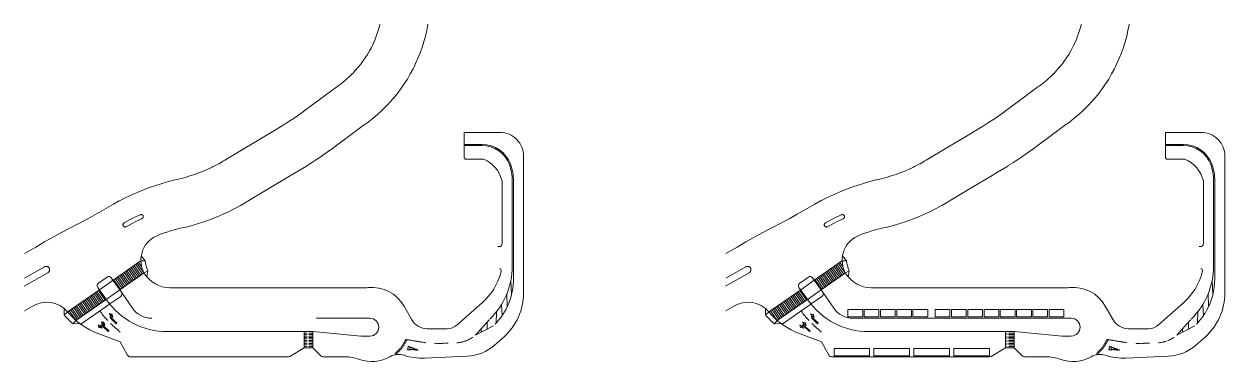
# Model space of a CAD drawing. Header units: millimetres. Extents: x -1578195 to 622687, y -255792 to 391308.
# Drawn here: x 216804 to 622687, y 123348 to 237718 of the extents above; entities that cross this region are included whole.
import ezdxf

# ---------------------------------------------------------------- set-up
doc = ezdxf.new("R2010")
doc.units = ezdxf.units.MM
doc.linetypes.add('DASHED', pattern=[0.75, 0.5, -0.25])
doc.linetypes.add('RM1104', pattern=[6, 4, -2])
for name, color, linetype, lineweight in [('A-FLOR', 7, 'Continuous', 18), ('OAP832', 7, 'Continuous', 9), ('OAP832_1', 7, 'Continuous', 9)]:
    doc.layers.add(name, color=color, linetype=linetype, lineweight=lineweight)
doc.layers.add('OAP813-1', color=6, linetype='Continuous', lineweight=5, true_color=0xff00ff)

# ---------------------------------------------------------------- blocks, each defined once
blk = doc.blocks.new('DAY ONE KERB')
for points in [[(-1036624, 136599), (-1036405, 136832), (-1038452, 138674, -0.4207693), (-1038470, 139103), (-1038324, 139258), (-1037747, 138715), (-1037988, 139732), (-1038971, 139867), (-1038441, 139368), (-1038586, 139213, 0.4077774), (-1038572, 138514), (-1036624, 136599)], [(-1039381, 133923), (-1039164, 134159), (-1041232, 135978, -0.4207693), (-1041255, 136406), (-1041110, 136564), (-1040527, 136027), (-1040779, 137041), (-1041764, 137165), (-1041228, 136672), (-1041371, 136516, 0.4077774), (-1041350, 135817), (-1039381, 133923)]]:
    blk.add_lwpolyline(points, format="xyb", close=True)
at = {"extrusion": (0, 0, -1)}
blk.add_lwpolyline([(1039164, 134159), (1039381, 133923), (1041366, 135833, -0.4207693), (1041795, 135819), (1041939, 135662), (1041356, 135126), (1042387, 135293), (1042593, 136264), (1042057, 135771), (1041914, 135926, 0.4077774), (1041215, 135963), (1039164, 134159)], format="xyb", close=True, dxfattribs=at)
at = {"layer": 'A-FLOR'}
for p, q in [((-918995, 201121), (-918995, 192543)), ((-906931, 201121), (-918995, 201121)), ((-918995, 192543), (-918649, 192131)), ((-918649, 192131), (-912456, 192131)), ((-898931, 193531), (-898931, 146170)), ((-906231, 184766), (-906231, 163606)), ((-1023162, 166140), (-1022838, 166298)), ((-907231, 162606), (-907617, 162606)), ((-1026803, 157865), (-1028189, 159476)), ((-1026803, 157865), (-1028303, 157830)), ((-1025899, 154480), (-1027223, 153759)), ((-1025899, 154480), (-1026287, 152400)), ((-906506, 154398), (-906700, 153677)), ((-1042651, 150248), (-1039684, 152321)), ((-1042326, 148036), (-1037719, 151253)), ((-1038291, 152073), (-1034881, 147191)), ((-1042898, 148856), (-1039937, 144616)), ((-1035454, 148011), (-1040061, 144793)), ((-1034881, 147191), (-1031151, 141850)), ((-1018546, 148731), (-952412, 148731)), ((-1035129, 145798), (-1038096, 143726)), ((-939370, 142517), (-936767, 137939)), ((-921435, 136164), (-912819, 143801)), ((-1054228, 139534), (-1054247, 141696)), ((-1054228, 139534), (-1053094, 140516)), ((-1024872, 138431), (-1009689, 138431)), ((-1009689, 138431), (-968998, 138431)), ((-1009689, 138431), (-968998, 138431)), ((-968998, 138431), (-950887, 138431)), ((-1051204, 136543), (-1050235, 137688)), ((-1051204, 136543), (-1048943, 136662)), ((-924752, 134906), (-931551, 134906)), ((-1042462, 133148), (-1035295, 130495)), ((-1035295, 130495), (-1032792, 125948)), ((-1019441, 133931), (-970155, 133931)), ((-953991, 132431), (-970155, 133931)), ((-953991, 132431), (-950887, 132431)), ((-908738, 129378), (-905665, 132102)), ((-973155, 128431), (-977917, 125573)), ((-973155, 128431), (-970155, 128431)), ((-970155, 128431), (-967448, 125723)), ((-1031916, 125431), (-978432, 125431)), ((-966740, 125431), (-959463, 125431)), ((-918041, 125618), (-932396, 124999))]:
    blk.add_line(p, q, dxfattribs=at)
at = {"layer": 'A-FLOR', "flags": 128}
for points in [[(-947472, 237718), (-947525, 237490), (-947883, 236171), (-948291, 234867), (-948749, 233580), (-949254, 232310), (-949808, 231061), (-950186, 230275), (-950408, 229834), (-951055, 228630), (-951746, 227451), (-952482, 226300), (-953261, 225177), (-953759, 224503), (-954081, 224085), (-954943, 223024), (-955844, 221997), (-956289, 221517), (-956705, 221084), (-956783, 221004), (-957398, 220394), (-957759, 220048), (-958771, 219130), (-959817, 218251), (-960982, 217347), (-961750, 216775), (-962124, 216498), (-967563, 212453), (-971065, 209849), (-973222, 208275), (-973363, 208175), (-975409, 206743), (-976870, 205751), (-977175, 205548), (-977444, 205370), (-977966, 205026), (-979189, 204232), (-980559, 203364), (-980760, 203238), (-983187, 201759), (-983401, 201631), (-984297, 201097), (-986314, 199895), (-991990, 196511), (-999933, 191767), (-1000580, 191390), (-1000845, 191236), (-1001998, 190588), (-1002089, 190539), (-1002322, 190413), (-1003823, 189637), (-1004178, 189462), (-1005347, 188908), (-1005493, 188841), (-1006893, 188227), (-1008458, 187595), (-1010083, 186999), (-1011725, 186455), (-1013383, 185964), (-1015055, 185526), (-1016739, 185143), (-1016803, 185128), (-1018974, 184576), (-1021127, 183961), (-1023260, 183283), (-1024729, 182775), (-1025371, 182542), (-1027460, 181740), (-1029533, 180902), (-1031580, 180003), (-1033601, 179044), (-1035034, 178319), (-1035535, 178056), (-1035592, 178026), (-1037552, 176950), (-1037563, 176944), (-1043543, 173544), (-1046247, 172007), (-1055138, 167412), (-1060871, 164171), (-1063831, 162470), (-1067663, 160292)], [(-931310, 237718), (-931339, 237469), (-931710, 235537), (-932154, 233621), (-932670, 231723), (-933258, 229846), (-933916, 227993), (-934644, 226166), (-935440, 224368), (-935984, 223236), (-936305, 222601), (-937235, 220868), (-938230, 219172), (-939289, 217515), (-940410, 215899), (-941128, 214928), (-941591, 214326), (-942831, 212800), (-944128, 211321), (-944769, 210630), (-945368, 210007), (-945480, 209893), (-946365, 209014), (-946885, 208517), (-948342, 207195), (-949847, 205929), (-951524, 204628), (-952292, 204056), (-952665, 203779), (-958105, 199734), (-961607, 197130), (-964003, 195382), (-964159, 195271), (-966432, 193680), (-968055, 192579), (-968394, 192353), (-968692, 192155), (-969271, 191773), (-970630, 190892), (-972152, 189927), (-972375, 189788), (-975071, 188144), (-975285, 188017), (-976181, 187483), (-978198, 186280), (-983874, 182896), (-991824, 178165), (-992464, 177776), (-992725, 177616), (-994196, 176742), (-994312, 176675), (-994609, 176506), (-996527, 175455), (-996982, 175217), (-998478, 174464), (-998665, 174374), (-1000460, 173534), (-1002470, 172667), (-1004560, 171842), (-1006675, 171085), (-1008815, 170395), (-1010976, 169774), (-1013156, 169223), (-1013206, 169212), (-1014923, 168825), (-1016629, 168387), (-1018322, 167899), (-1019489, 167531), (-1020000, 167361), (-1021663, 166773), (-1022838, 166298)], [(-1033968, 170619), (-1034051, 170564), (-1034127, 170499), (-1034193, 170423), (-1034248, 170340), (-1034292, 170250), (-1034323, 170156), (-1034342, 170057), (-1034347, 169958), (-1034339, 169858), (-1034318, 169760), (-1034284, 169666), (-1034238, 169578), (-1034181, 169496), (-1034113, 169423), (-1034036, 169359), (-1033951, 169306), (-1033860, 169265), (-1033764, 169236), (-1033666, 169220), (-1033566, 169218), (-1033466, 169229), (-1033369, 169253), (-1033276, 169289), (-1033227, 169315)], [(-1028558, 173385), (-1030385, 172518), (-1032185, 171598), (-1033958, 170625)], [(-1027935, 172021), (-1029722, 171173), (-1031483, 170273), (-1033217, 169321), (-1033234, 169311)], [(-1028558, 173385), (-1028465, 173421), (-1028367, 173443), (-1028268, 173453), (-1028168, 173449), (-1028070, 173432), (-1027974, 173402), (-1027884, 173360), (-1027800, 173306), (-1027724, 173241), (-1027657, 173167), (-1027601, 173084), (-1027556, 172995), (-1027523, 172900), (-1027503, 172802), (-1027497, 172703), (-1027503, 172603), (-1027523, 172505), (-1027556, 172411), (-1027601, 172321), (-1027658, 172239), (-1027725, 172165), (-1027801, 172100), (-1027885, 172046), (-1027935, 172021)], [(-1060847, 155798), (-1067663, 151924)], [(-1060847, 155798), (-1060758, 155844), (-1060665, 155882), (-1060570, 155911), (-1060472, 155932), (-1060373, 155945), (-1060273, 155949), (-1060173, 155944), (-1060074, 155930), (-1059976, 155908), (-1059881, 155878), (-1059789, 155839), (-1059700, 155793), (-1059616, 155739), (-1059537, 155678), (-1059464, 155610), (-1059396, 155536), (-1059335, 155457), (-1059282, 155373), (-1059236, 155284), (-1059198, 155191), (-1059168, 155096), (-1059146, 154999), (-1059133, 154899), (-1059128, 154800), (-1059133, 154700), (-1059146, 154601), (-1059167, 154503), (-1059197, 154408), (-1059235, 154315), (-1059281, 154226), (-1059334, 154142), (-1059395, 154062), (-1059462, 153988), (-1059536, 153921), (-1059615, 153859), (-1059699, 153805), (-1059710, 153799)], [(-1059709, 153799), (-1067792, 149204)], [(-1064498, 142708), (-1067663, 140909)]]:
    blk.add_lwpolyline(points, dxfattribs=at)
at = {"layer": 'A-FLOR', "extrusion": (0, 0, -1)}
for centre, radius, start, end in [((906931, 193121), 8000, 90, 180.0001), ((907231, 163606), 1000, 180.0001, 269.99902), ((1039111, 151501), 1000, 55.06996, 145.06996), ((952412, 158731), 10000, 264.44899, 270), ((918931, 147069), 20000, 180.0001, 228.4492), ((950887, 135431), 3000, 90, 270), ((941166, 120212), 6000, 60.64238, 107.70747), ((966740, 126431), 1000, 270, 315)]:
    blk.add_arc(centre, radius, start, end, dxfattribs=at)
at = {"layer": 'A-FLOR'}
for centre, radius, start, end in [((-916553, 182355), 10600, 13.14633, 67.2592), ((-1019355, 158040), 8950, 115.17432, 210.76162), ((-1019355, 158040), 7450, 181.34864, 208.55124), ((-907067, 154549), 581, 344.88897, 90), ((-1042078, 149428), 1000, 124.93004, 214.93004), ((-1018546, 158731), 10000, 211.78972, 270), ((-926250, 158956), 20250, 311.55102, 344.88897), ((-1035701, 146618), 1000, 304.93004, 34.93004), ((-950236, 136336), 12500, 29.63242, 95.55101), ((-1060098, 134857), 9000, 40.37652, 119.61883), ((-1019441, 158931), 25000, 214.93004, 270), ((-1038669, 144546), 1000, 214.93077, 304.93004), ((-1033434, 157531), 27500, 220.87585, 229.74601), ((-1033434, 157531), 26000, 220.37652, 249.68338), ((-1024593, 146431), 8000, 214.93004, 270), ((-931551, 140906), 6000, 209.63242, 270), ((-924752, 139906), 5000, 270, 311.55102), ((-1031916, 126431), 1000, 208.83713, 270.00114), ((-933258, 144980), 20000, 252.29253, 272.46926), ((-918688, 140604), 15000, 272.46926, 311.55067), ((-978432, 126431), 1000, 270.00054, 300.96376), ((-959463, 110431), 15000, 70.39338, 90), ((-950236, 136336), 12500, 250.39338, 299.35762)]:
    blk.add_arc(centre, radius, start, end, dxfattribs=at)
at = {"layer": 'OAP832'}
for p, q in [((-912963, 197121), (-918995, 197121)), ((-913063, 196721), (-918995, 196721)), ((-902781, 184766), (-902781, 156062)), ((-902381, 184778), (-902381, 151726)), ((-1037719, 151253), (-1028492, 157697)), ((-1033007, 154544), (-1030742, 151301)), ((-1032515, 154888), (-1030250, 151645)), ((-1032023, 155231), (-1029758, 151988)), ((-1031531, 155575), (-1029266, 152332)), ((-1031039, 155918), (-1028774, 152676)), ((-1030547, 156262), (-1028283, 153019)), ((-1030055, 156605), (-1027791, 153363)), ((-1029563, 156949), (-1027299, 153706)), ((-1029072, 157293), (-1028164, 155993)), ((-1028580, 157636), (-1028467, 157474)), ((-1036450, 152139), (-1034185, 148897)), ((-1035958, 152483), (-1033694, 149240)), ((-1035466, 152826), (-1033202, 149584)), ((-1035454, 148011), (-1027223, 153759)), ((-1034974, 153170), (-1032710, 149927)), ((-1034483, 153514), (-1032218, 150271)), ((-1033991, 153857), (-1031726, 150614)), ((-1033499, 154201), (-1031234, 150958)), ((-1053164, 140467), (-1042326, 148036)), ((-1050235, 137688), (-1040061, 144793)), ((-1049535, 143001), (-1047271, 139758)), ((-1048585, 136401), (-1038916, 143153))]:
    blk.add_line(p, q, dxfattribs=at)
at = {"layer": 'OAP832', "ltscale": 5}
for p, q in [((-1037434, 151452), (-1035169, 148209)), ((-1036942, 151796), (-1034677, 148553)), ((-903278, 151101), (-903056, 146320)), ((-1043140, 147467), (-1040876, 144224)), ((-1042649, 147810), (-1040384, 144568)), ((-904615, 146663), (-904469, 142372)), ((-906465, 143000), (-906207, 139328)), ((-908159, 140570), (-908266, 136699)), ((-910609, 137864), (-915171, 132760)), ((-909100, 135923), (-915171, 132760)), ((-911231, 137169), (-911297, 134778))]:
    blk.add_line(p, q, dxfattribs=at)
at = {"layer": 'OAP832', "ltscale": 2}
for p, q in [((-1044616, 146436), (-1042351, 143194)), ((-1044124, 146780), (-1041860, 143537)), ((-1043632, 147123), (-1041368, 143881)), ((-1050519, 142314), (-1048254, 139071)), ((-1050027, 142657), (-1047762, 139415)), ((-1049043, 143344), (-1046779, 140102)), ((-1048551, 143688), (-1046287, 140445)), ((-1048060, 144031), (-1045795, 140789)), ((-1047568, 144375), (-1045303, 141132)), ((-1047076, 144719), (-1044811, 141476)), ((-1046584, 145062), (-1044319, 141819)), ((-1046092, 145406), (-1043827, 142163)), ((-1045600, 145749), (-1043335, 142506)), ((-1045108, 146093), (-1042843, 142850)), ((-1052487, 140940), (-1050222, 137697)), ((-1051995, 141283), (-1049730, 138040)), ((-1051503, 141627), (-1049238, 138384)), ((-1051011, 141970), (-1048746, 138727))]:
    blk.add_line(p, q, dxfattribs=at)
at = {"layer": 'OAP832', "linetype": 'RM1104', "ltscale": 5}
for p, q in [((-913295, 134858), (-913327, 133720)), ((-932018, 130156), (-938800, 131287)), ((-924482, 130044), (-929104, 129845))]:
    blk.add_line(p, q, dxfattribs=at)
at = {"layer": 'OAP832', "linetype": 'DASHED', "ltscale": 5}
for p, q in [((-973155, 133931), (-973155, 128431)), ((-973155, 133431), (-970155, 133431)), ((-973155, 132931), (-970155, 132931)), ((-973155, 132431), (-970155, 132431)), ((-973155, 131931), (-970155, 131931)), ((-973155, 131431), (-970155, 131431)), ((-973155, 130931), (-970155, 130931)), ((-973155, 130431), (-970155, 130431)), ((-973155, 129931), (-970155, 129931)), ((-970155, 133931), (-970155, 128431)), ((-973155, 129431), (-970155, 129431)), ((-973155, 128931), (-970155, 128931))]:
    blk.add_line(p, q, dxfattribs=at)
at = {"layer": 'OAP832', "linetype": 'DASHED', "ltscale": 5, "extrusion": (0, 0, -1)}
for points in [[(938159, 127798), (934511, 127686), (937925, 128975), (938159, 127798)], [(937527, 127899), (935227, 127828), (937380, 128641), (937527, 127899)]]:
    blk.add_lwpolyline(points, close=True, dxfattribs=at)
at = {"layer": 'OAP832'}
for centre, radius, start, end in [((-912963, 186921), 10200, 20.21378, 90), ((-912963, 186921), 9800, 20.21378, 90), ((-918781, 184779), 16000, 359.9999, 20.21378), ((-918781, 184779), 16400, 359.99965, 20.21378)]:
    blk.add_arc(centre, radius, start, end, dxfattribs=at)
at = {"layer": 'OAP832', "extrusion": (0, 0, -1)}
for centre, radius, start, end in [((927781, 156062), 25000, 180.0001, 225.79892), ((924381, 151726), 22000, 180.0001, 209.02571), ((924381, 151726), 22000, 209.02571, 219.84668), ((924381, 151726), 22000, 219.84668, 224.16798)]:
    blk.add_arc(centre, radius, start, end, dxfattribs=at)
at = {"layer": 'OAP832', "ltscale": 2}
for start, end in [(216.50061, 223.10384), (225.24196, 232.07692)]:
    blk.add_arc((-1012844, 162582), 36500, start, end, dxfattribs=at)
at = {"layer": 'OAP832', "linetype": 'DASHED', "ltscale": 5}
for radius, end in [(12500, 336.17823), (12900, 336.63246)]:
    blk.add_arc((-950236, 136336), radius, 308.40685, end, dxfattribs=at)
at = {"layer": 'OAP832', "linetype": 'RM1104', "ltscale": 5}
blk.add_arc((-921967, 140162), 10000, 272.46926, 305.33657, dxfattribs=at)
at = {"layer": 'OAP832_1', "linetype": 'Continuous'}
for points in [[(-1026372, 138931), (-1021372, 138931), (-1021372, 141431), (-1026372, 141431)], [(-1020872, 138931), (-1015872, 138931), (-1015872, 141431), (-1020872, 141431)], [(-1015372, 138931), (-1010372, 138931), (-1010372, 141431), (-1015372, 141431)], [(-1009872, 138931), (-1004872, 138931), (-1004872, 141431), (-1009872, 141431)], [(-1004372, 138931), (-999372, 138931), (-999372, 141431), (-1004372, 141431)], [(-996872, 138931), (-991872, 138931), (-991872, 141431), (-996872, 141431)], [(-991372, 138931), (-986372, 138931), (-986372, 141431), (-991372, 141431)], [(-985872, 138931), (-980872, 138931), (-980872, 141431), (-985872, 141431)], [(-980372, 138931), (-975372, 138931), (-975372, 141431), (-980372, 141431)], [(-974872, 138931), (-969872, 138931), (-969872, 141431), (-974872, 141431)], [(-969372, 138931), (-964372, 138931), (-964372, 141431), (-969372, 141431)], [(-963872, 138931), (-958872, 138931), (-958872, 141431), (-963872, 141431)], [(-958372, 138931), (-953372, 138931), (-953372, 141431), (-958372, 141431)], [(-1031052, 125740), (-1019052, 125740), (-1019052, 128240), (-1031052, 128240)], [(-1017552, 125740), (-1005552, 125740), (-1005552, 128240), (-1017552, 128240)], [(-1004052, 125740), (-992052, 125740), (-992052, 128240), (-1004052, 128240)], [(-990552, 125740), (-978552, 125740), (-978552, 128240), (-990552, 128240)]]:
    blk.add_3dface(points, dxfattribs=at)

msp = doc.modelspace()

# ---------------------------------------------------------------- linework, layer by layer
for points in [[(247971.6, 136599), (248190.9, 136832.1), (246143.4, 138673.9, -0.42076929), (246125.5, 139102.5), (246271.8, 139258.1), (246849, 138715.2), (246607.6, 139731.9), (245624.4, 139867.1), (246155.3, 139367.8), (246010.2, 139213.5, 0.40777739), (246023.8, 138514.5), (247971.6, 136599)], [(245215, 133923.5), (245431.7, 134159), (243364, 135978.1, -0.42076929), (243341.3, 136406.5), (243485.9, 136563.7), (244069.1, 136027.2), (243816.5, 137041.2), (242831.8, 137165.4), (243368.2, 136672), (243224.8, 136516.2, 0.40777739), (243246.1, 135817.4), (245215, 133923.5)]]:
    msp.add_lwpolyline(points, format="xyb")
at = {"extrusion": (0, 0, -1)}
msp.add_lwpolyline([(-245431.7, 134159), (-245215, 133923.5), (-243230.1, 135832.6, -0.42076929), (-242801.3, 135819.5), (-242656.7, 135662.3), (-243239.9, 135125.8), (-242208.4, 135293.1), (-242002.6, 136264), (-242539, 135770.6), (-242682.3, 135926.4, 0.40777739), (-243380.5, 135963.4), (-245431.7, 134159)], format="xyb", dxfattribs=at)
at = {"layer": 'A-FLOR'}
for p, q in [((377665, 201120.8), (365601.2, 201120.8)), ((365601.2, 201120.8), (365601.2, 192542.7)), ((365601.2, 192542.7), (365946.6, 192131)), ((365946.6, 192131), (372140.3, 192131)), ((385665, 193531), (385664.9, 146169.5)), ((378365, 184765.9), (378364.9, 163605.6)), ((261433.7, 166140.1), (261757.8, 166298.4)), ((377364.9, 162605.6), (376978.8, 162605.6)), ((257792.9, 157864.9), (256406.7, 159475.7)), ((257792.9, 157864.9), (256293.3, 157829.6)), ((258696.8, 154479.5), (257373.1, 153759.3)), ((258696.8, 154479.5), (258308.7, 152400.2)), ((378090.2, 154397.9), (377895.4, 153676.7)), ((241944.8, 150248.2), (244912.2, 152320.6)), ((242270.1, 148035.9), (246877.2, 151253.5)), ((246304.6, 152073.3), (249714.5, 147190.9)), ((241697.5, 148855.8), (244658.4, 144616.2)), ((249141.9, 148010.7), (244534.8, 144793.2)), ((249714.5, 147190.9), (253444.5, 141850)), ((266049.9, 148730.6), (332183.9, 148730.6)), ((249467.2, 145798.4), (246499.8, 143726)), ((345225.5, 142516.6), (347829.1, 137939.4)), ((363160.5, 136164.2), (371777.2, 143801.3)), ((230367.9, 139534), (230349.1, 141696)), ((230367.9, 139534), (231502.1, 140515.6)), ((315598.2, 138430.6), (333709, 138430.6)), ((233391.5, 136543), (234360.8, 137687.7)), ((233391.5, 136543), (235653.3, 136662)), ((359844.1, 134906), (353044.4, 134906)), ((242134, 133148.1), (249300.5, 130494.7)), ((249300.5, 130494.7), (251803.8, 125948.3)), ((265154.7, 133930.6), (314441.2, 133930.6)), ((330604.5, 132430.6), (314441.2, 133930.6)), ((330604.5, 132430.6), (333709, 132430.6)), ((375857.4, 129378.2), (378930.6, 132102.1)), ((311441.2, 128430.6), (306678.7, 125573.1)), ((311441.2, 128430.6), (314441.2, 128430.6)), ((314441.2, 128430.6), (317148.3, 125723.5)), ((252679.8, 125430.6), (306164.2, 125430.6)), ((317855.4, 125430.6), (325132.4, 125430.6)), ((366554.4, 125617.7), (352199.9, 124998.7))]:
    msp.add_line(p, q, dxfattribs=at)
at = {"layer": 'A-FLOR', "flags": 128}
for points in [[(337124, 237717.7), (337071.2, 237489.8), (336712.7, 236171.3), (336304.5, 234867.3), (335847.2, 233579.7), (335341.4, 232310.4), (334788, 231061.1), (334410.1, 230274.9), (334187.6, 229833.7), (333541.2, 228629.8), (332849.7, 227451.4), (332114, 226299.9), (331335.2, 225177.2), (330836.4, 224502.9), (330514.5, 224084.7), (329653, 223024.1), (328752, 221996.9), (328306.6, 221516.9), (327890.8, 221084.2), (327812.7, 221004.5), (327198.2, 220394.3), (326836.5, 220048.4), (325824.8, 219130), (324779, 218250.6), (323614.1, 217346.7), (322845.6, 216775.2), (322472.3, 216498.3), (317032.8, 212452.7), (313531.1, 209848.8), (311373.6, 208275.4), (311233.2, 208175.1), (309187.1, 206742.6), (307725.4, 205751.2), (307420.4, 205547.6), (307152.2, 205369.6), (306630.3, 205025.6), (305407.2, 204232.1), (304037.2, 203364.1), (303836, 203238.4), (301408.9, 201758.7), (292605.5, 196510.6), (284663.1, 191767.3), (284016, 191390.1), (283751.3, 191236.5), (282597.7, 190588.4), (282506.6, 190538.7), (282274.3, 190413.2), (280772.9, 189636.7), (280417.8, 189461.7), (279248.6, 188907.8), (279103.1, 188841.3), (277703, 188227.2), (276137.5, 187595.3), (274513, 186998.7), (272870.9, 186454.6), (271213, 185963.6), (269540.9, 185526.1), (267856.4, 185142.6), (267793.3, 185127.6), (265622.3, 184575.9), (263469.3, 183960.7), (261336, 183282.6), (259867, 182774.9), (259224.4, 182542.2), (257136.3, 181740.2), (255063, 180901.9), (253015.4, 180003), (250995.1, 179044.1), (249561.4, 178318.6), (249061.2, 178056.5), (249003.9, 178026.2), (247043.6, 176950), (247032.4, 176943.7), (238349.1, 172007.1), (229458.1, 167412.5), (223725.1, 164170.9), (220764.7, 162470.2), (216933.3, 160292)], [(353286, 237717.7), (353256.6, 237468.6), (352885.7, 235537.2), (352441.8, 233621.2), (351925.8, 231723.4), (351338.2, 229846.5), (350680, 227993.1), (349952, 226166.1), (349155.4, 224367.9), (348611.5, 223236.2), (348291.3, 222601.2), (347360.8, 220868.4), (346365.5, 219172.2), (345306.6, 217514.8), (344185.7, 215898.8), (343467.7, 214928.3), (343004.4, 214326.3), (341764.4, 212799.7), (340467.5, 211321.2), (339826.4, 210630.3), (339227.8, 210007.5), (339115.5, 209892.8), (338231, 209014.5), (337710.4, 208516.7), (336254.2, 207194.8), (334749, 205928.9), (333072.1, 204627.9), (332303.6, 204056.4), (331930.5, 203779.4), (326490.9, 199733.9), (322989.2, 197130), (320592.8, 195382.4), (320436.8, 195271), (318164.3, 193679.9), (316540.7, 192578.8), (316201.9, 192352.7), (315904, 192154.9), (315324.4, 191772.9), (313965.9, 190891.5), (312444.2, 189927.4), (312220.7, 189787.8), (309525, 188144.3), (300721.6, 182896.2), (292771.6, 178165.5), (292132, 177775.7), (291871, 177615.9), (290399.8, 176742.5), (290283.5, 176675.5), (289986.9, 176506), (288068.5, 175455.1), (287614.3, 175217.5), (286117.5, 174464.2), (285931.2, 174373.6), (284136, 173534.5), (282125.7, 172666.8), (280036.1, 171842.2), (277920.6, 171084.7), (275781.1, 170395.2), (273620, 169774.2), (271439.3, 169222.6), (271389.5, 169212.2), (269672.4, 168824.9), (267966.7, 168387.1), (266273.8, 167899), (265106.4, 167530.5), (264595.4, 167361), (262932.8, 166773.5), (261757.8, 166298.4)], [(250627.9, 170619.3), (250544.5, 170564.2), (250469.2, 170498.5), (250403.3, 170423.5), (250347.9, 170340.3), (250304.1, 170250.5), (250272.6, 170155.6), (250254, 170057.4), (250248.7, 169957.7), (250256.6, 169858), (250277.7, 169760.4), (250311.6, 169666.4), (250357.7, 169577.7), (250415.2, 169496), (250483, 169422.6), (250560, 169358.9), (250644.8, 169306), (250735.8, 169264.8), (250831.5, 169236.1), (250930.2, 169220.4), (251030.1, 169217.9), (251129.5, 169228.8), (251226.5, 169252.7), (251319.4, 169289.4), (251369.3, 169315.3)], [(256037.6, 173385.5), (254210.9, 172518.5), (252410.5, 171598), (250638, 170625)], [(256660.8, 172021), (254874, 171173), (253112.9, 170272.7), (251379.1, 169320.9), (251362.1, 169311.5)], [(256037.6, 173385.5), (256131.1, 173420.8), (256228.4, 173443.4), (256327.9, 173452.9), (256427.7, 173449.1), (256526.2, 173432), (256621.5, 173402.1), (256712, 173359.6), (256796, 173305.6), (256872.1, 173240.8), (256939, 173166.5), (256995.3, 173084), (257040.2, 172994.8), (257072.8, 172900.3), (257092.6, 172802.4), (257099.2, 172702.6), (257092.5, 172602.9), (257072.5, 172505), (257039.8, 172410.6), (256994.7, 172321.4), (256938.2, 172239), (256871.3, 172164.8), (256795.1, 172100.2), (256711, 172046.3), (256660.8, 172021)], [(223749, 155798.3), (216933.3, 151923.5)], [(223749.1, 155798.4), (223838.1, 155844), (223930.7, 155881.7), (224026.2, 155911.2), (224123.9, 155932.3), (224223.1, 155944.8), (224323, 155948.7), (224422.8, 155943.8), (224521.9, 155930.4), (224619.4, 155908.3), (224714.6, 155877.9), (224806.9, 155839.3), (224895.4, 155792.9), (224979.6, 155739), (225058.7, 155677.9), (225132.3, 155610.2), (225199.7, 155536.4), (225260.4, 155457), (225314, 155372.6), (225360.1, 155283.9), (225398.3, 155191.5), (225428.3, 155096.1), (225450, 154998.5), (225463, 154899.4), (225467.5, 154799.6), (225463.2, 154699.7), (225450.3, 154600.6), (225428.8, 154502.9), (225398.9, 154407.5), (225360.9, 154315.1), (225314.9, 154226.3), (225261.4, 154141.8), (225200.8, 154062.3), (225133.5, 153988.4), (225060.1, 153920.6), (224981, 153859.4), (224897, 153805.3), (224885.8, 153798.9)], [(224886.7, 153799.4), (216803.6, 149204.1)], [(220097.9, 142708.5), (216933.3, 140909.3)]]:
    msp.add_lwpolyline(points, dxfattribs=at)
at = {"layer": 'A-FLOR', "extrusion": (0, 0, -1)}
for centre, radius, start, end in [((-377665, 193120.8), 8000, 90, 180.000099), ((-377364.9, 163605.6), 1000, 180.000099, 269.999022), ((-245484.8, 151500.8), 1000, 55.06996, 145.06996), ((-332183.9, 158730.6), 10000, 264.448986, 270), ((-365664.9, 147069.4), 20000, 180.000099, 228.449195), ((-333709, 135430.6), 3000, 90, 270), ((-343430.1, 120212), 6000, 60.642384, 107.707474), ((-317855.4, 126430.6), 1000, 270, 315)]:
    msp.add_arc(centre, radius, start, end, dxfattribs=at)
at = {"layer": 'A-FLOR'}
for centre, radius, start, end in [((368042.8, 182355), 10600, 13.146334, 67.259201), ((265240.8, 158040.2), 8950, 115.174319, 210.761619), ((265240.8, 158040.2), 7450, 181.348641, 208.551244), ((377528.8, 154549.5), 581.5, 344.888973, 90), ((242517.4, 149428.4), 1000, 124.93004, 214.93004), ((266049.9, 158730.6), 10000, 211.789722, 270), ((358345.6, 158955.6), 20250, 311.551022, 344.888974), ((248894.6, 146618.3), 1000, 304.93004, 34.93004), ((334360.3, 136336.1), 12500, 29.632422, 95.551014), ((224498.3, 134857.4), 9000, 40.376517, 119.618829), ((265154.7, 158930.6), 25000, 214.93004, 270), ((245927.2, 144545.9), 1000, 214.930767, 304.93004), ((251161.4, 157530.6), 27500, 220.875852, 229.74601), ((251161.4, 157530.6), 26000, 220.376517, 249.683384), ((260003.3, 146430.6), 8000, 214.93004, 270), ((353044.4, 140906), 6000, 209.632422, 270), ((359844.1, 139906), 5000, 270, 311.551022), ((252679.8, 126430.6), 1000, 208.837127, 270.001141), ((351338.2, 144980.1), 20000, 252.292526, 272.469263), ((365908.1, 140603.8), 15000, 272.469263, 311.550672), ((306164.2, 126430.6), 1000, 270.000545, 300.963757), ((325132.4, 110430.6), 15000, 70.393384, 90), ((334360.3, 136336.1), 12500, 250.393384, 299.357616)]:
    msp.add_arc(centre, radius, start, end, dxfattribs=at)
at = {"layer": 'OAP832'}
for p, q in [((371633.1, 197120.8), (365601.2, 197120.8)), ((371533.2, 196720.8), (365601.2, 196720.8)), ((381815, 184765.9), (381814.9, 156062.2)), ((382215, 184778.5), (382214.9, 151726.3)), ((246877.2, 151253.5), (256103.5, 157697)), ((251589, 154544.2), (253853.7, 151301.4)), ((252080.9, 154887.7), (254345.6, 151644.9)), ((252572.8, 155231.3), (254837.6, 151988.5)), ((253064.8, 155574.8), (255329.5, 152332)), ((253556.7, 155918.4), (255821.4, 152675.6)), ((254048.6, 156261.9), (256313.3, 153019.1)), ((254540.5, 156605.4), (256805.2, 153362.7)), ((255032.4, 156949), (257297.1, 153706.2)), ((255524.3, 157292.5), (256432, 155992.9)), ((256016.2, 157636.1), (256129.1, 157474.4)), ((248145.6, 152139.4), (250410.4, 148896.6)), ((248637.6, 152482.9), (250902.3, 149240.1)), ((249129.5, 152826.4), (251394.2, 149583.7)), ((249141.9, 148010.7), (257373.1, 153759.3)), ((249621.4, 153170), (251886.1, 149927.2)), ((250113.3, 153513.5), (252378, 150270.8)), ((250605.2, 153857.1), (252869.9, 150614.3)), ((251097.1, 154200.6), (253361.8, 150957.9)), ((231432.2, 140466.8), (242270.1, 148035.9)), ((234360.8, 137687.7), (244534.8, 144793.2)), ((235060.5, 143000.9), (237325.3, 139758.1)), ((236011.1, 136400.8), (245680, 143153.5))]:
    msp.add_line(p, q, dxfattribs=at)
at = {"layer": 'OAP832', "ltscale": 5}
for p, q in [((247161.8, 151452.3), (249426.5, 148209.5)), ((247653.7, 151795.8), (249918.4, 148553)), ((381317.6, 151100.8), (381540.2, 146319.7)), ((241455.4, 147467), (243720.1, 144224.2)), ((241947.3, 147810.5), (244212, 144567.7)), ((379980.9, 146663.4), (380127.3, 142372.3)), ((378131.2, 143000.3), (378388.4, 139327.8)), ((376436.4, 140570.4), (376329.6, 136698.6)), ((373986.6, 137864.4), (369425.2, 132759.7)), ((375496.3, 135922.9), (369425.2, 132759.7)), ((373365.1, 137168.8), (373299.1, 134778.1))]:
    msp.add_line(p, q, dxfattribs=at)
at = {"layer": 'OAP832', "ltscale": 2}
for p, q in [((239979.7, 146436.3), (242244.4, 143193.5)), ((240471.6, 146779.9), (242736.3, 143537.1)), ((240963.5, 147123.4), (243228.2, 143880.6)), ((234076.7, 142313.8), (236341.4, 139071)), ((234568.6, 142657.3), (236833.4, 139414.5)), ((235552.5, 143344.4), (237817.2, 140101.6)), ((236044.4, 143688), (238309.1, 140445.2)), ((236536.3, 144031.5), (238801, 140788.7)), ((237028.2, 144375), (239292.9, 141132.3)), ((237520.1, 144718.6), (239784.8, 141475.8)), ((238012, 145062.1), (240276.7, 141819.4)), ((238503.9, 145405.7), (240768.6, 142162.9)), ((238995.8, 145749.2), (241260.6, 142506.5)), ((239487.7, 146092.8), (241752.5, 142850)), ((232109.1, 140939.6), (234373.8, 137696.8)), ((232601, 141283.1), (234865.7, 138040.4)), ((233092.9, 141626.7), (235357.6, 138383.9)), ((233584.8, 141970.2), (235849.5, 138727.5))]:
    msp.add_line(p, q, dxfattribs=at)
at = {"layer": 'OAP832', "linetype": 'RM1104', "ltscale": 5}
for p, q in [((371300.6, 134858.4), (371269.2, 133720.5)), ((352578.3, 130156.5), (345795.4, 131287.5)), ((360113.5, 130044.3), (355492.1, 129845))]:
    msp.add_line(p, q, dxfattribs=at)
at = {"layer": 'OAP832', "linetype": 'DASHED', "ltscale": 5}
for p, q in [((311441.2, 133930.6), (311441.2, 128430.6)), ((311441.2, 133430.6), (314441.2, 133430.6)), ((311441.2, 132930.6), (314441.2, 132930.6)), ((311441.2, 132430.6), (314441.2, 132430.6)), ((311441.2, 131930.6), (314441.2, 131930.6)), ((311441.2, 131430.6), (314441.2, 131430.6)), ((311441.2, 130930.6), (314441.2, 130930.6)), ((311441.2, 130430.6), (314441.2, 130430.6)), ((311441.2, 129930.6), (314441.2, 129930.6)), ((314441.2, 133930.6), (314441.2, 128430.6)), ((311441.2, 129430.6), (314441.2, 129430.6)), ((311441.2, 128930.6), (314441.2, 128930.6))]:
    msp.add_line(p, q, dxfattribs=at)
at = {"layer": 'OAP832', "linetype": 'DASHED', "ltscale": 5, "extrusion": (0, 0, -1)}
for points in [[(-346436.9, 127798.5), (-350084.8, 127685.7), (-346670.7, 128975.5), (-346436.9, 127798.5)], [(-347068.6, 127899.4), (-349368.8, 127827.9), (-347215.9, 128640.9), (-347068.6, 127899.4)]]:
    msp.add_lwpolyline(points, dxfattribs=at)
at = {"layer": 'OAP832'}
for centre, radius, start, end in [((371633.1, 186920.8), 10200, 20.213775, 90), ((371633.1, 186920.8), 9800, 20.213775, 90), ((365815, 184778.6), 16000, 359.9999, 20.213775), ((365815, 184778.6), 16400, 359.999655, 20.213775)]:
    msp.add_arc(centre, radius, start, end, dxfattribs=at)
at = {"layer": 'OAP832', "extrusion": (0, 0, -1)}
for centre, radius, end in [((-356814.9, 156062.3), 25000, 225.798917), ((-360214.9, 151726.4), 22000, 224.167961)]:
    msp.add_arc(centre, radius, 180.000099, end, dxfattribs=at)
at = {"layer": 'OAP832', "ltscale": 2}
for start, end in [(216.500612, 223.103835), (225.241955, 232.076916)]:
    msp.add_arc((271752.3, 162582.3), 36500, start, end, dxfattribs=at)
at = {"layer": 'OAP832', "linetype": 'DASHED', "ltscale": 5}
for radius, end in [(12500, 336.178231), (12900, 336.632462)]:
    msp.add_arc((334360.3, 136336.1), radius, 308.406846, end, dxfattribs=at)
at = {"layer": 'OAP832', "linetype": 'RM1104', "ltscale": 5}
msp.add_arc((362629.1, 140162.1), 10000, 272.469263, 305.336566, dxfattribs=at)

# ---------------------------------------------------------------- block references
at = {"layer": 'OAP813-1'}
msp.add_blockref('DAY ONE KERB', (1521618.2, 0), dxfattribs=at)

doc.saveas('drawing.dxf')
